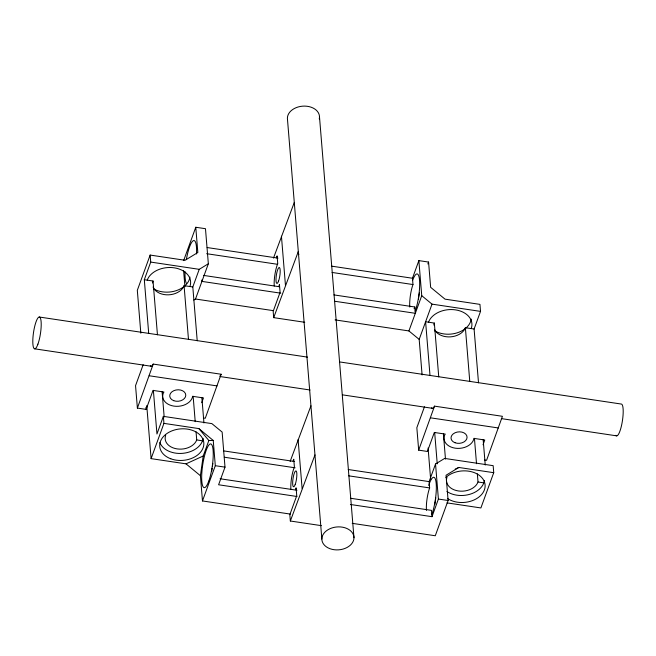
<?xml version="1.0" encoding="UTF-8"?>
<svg xmlns="http://www.w3.org/2000/svg" width="656" height="656" viewBox="0 0 656 656"><rect width="100%" height="100%" fill="white"/><g stroke="black" fill="none" stroke-linecap="round" stroke-linejoin="round"><path stroke-width="0.98" d="M290.469 514.107L202.474 500.946L200.408 475.698L203.196 456.01L208.846 440.496L198.858 428.598L163.934 423.374L163.36 416.363L211.863 423.612L222.138 432.074L225.008 467.146L218.596 484.768L297.053 496.502M278.956 285.983L279.44 284.442L280.087 292.33L273.175 311.329L273.691 317.643L304.728 322.285M295.618 489.36L296.102 487.81L296.75 495.706L289.829 514.706L290.346 521.012L321.391 525.653M201.736 402.694L203.467 397.938L192.552 396.306L192.298 397.716A15.072 10.767 -4.7 0 1 173.897 406.113A15.072 10.767 -4.7 0 1 163.196 393.362L163.943 392.034L153.028 390.402L146.116 409.393L137.383 408.089L153.225 364.088L221.129 374.24L205.279 418.241L203.344 417.954M483.037 444.752L484.759 440.004L473.845 438.372L473.591 439.774A15.072 10.767 -4.7 0 1 455.198 448.179A15.072 10.767 -4.7 0 1 444.497 435.42L445.244 434.092L434.321 432.46L427.409 451.459L418.676 450.147L434.526 406.146L502.422 416.306L486.58 460.299L484.636 460.012M193.856 300.038L195.513 299.021L208.346 263.769L205.476 228.706L195.775 227.255L197.841 252.503L185.066 260.284L150.15 255.069L137.317 290.321L140.827 333.166M148.715 333.502L144.312 279.71L150.724 262.08L150.15 255.069M143.164 364.728L135.546 385.646L137.383 408.089M183.639 260.604L195.775 227.255M197.21 340.751L192.807 286.959L199.227 269.329L208.346 263.769M163.36 416.363L156.948 433.993L153.373 390.345M200.408 475.698L186.025 463.849L151.101 458.634L163.934 423.374M273.478 258.087L294.29 202.45M276.406 257.767L277.103 255.865L277.75 263.761L277.234 264.95A15.072 3.288 -81.5 0 0 274.249 286.041M202.474 500.946L215.307 465.694L213.241 440.447L198.858 428.598M273.691 317.643L298.308 251.535A16.08 11.48 -4.7 0 0 298.865 254.487M290.132 461.463L310.944 405.818M293.068 461.135L293.757 459.241L294.405 467.129L293.896 468.318A15.072 3.288 -81.5 0 0 290.903 489.417M290.346 521.012L314.962 454.911M409.787 307.057A16.08 3.51 -81.5 0 1 412.977 284.548L412.46 278.242L418.872 260.612L428.573 262.064L430.639 287.312L445.022 299.152L479.946 304.376L480.52 311.387L474.099 329.017L478.511 382.817M427.876 263.966L428.573 262.064M422.095 374.92L419.184 339.398L408.909 330.936L421.742 295.676L418.872 260.612M419.184 339.398L432.017 304.138L421.742 295.676M424.457 406.786L416.839 427.712L418.676 450.147M426.449 510.425A16.08 3.51 -81.5 0 1 429.631 487.925L429.114 481.611L435.535 463.981L444.661 458.421L493.156 465.67L493.73 472.689L480.897 507.941L446.974 502.873M350.394 504.48L431.992 516.674L438.405 499.052L435.535 463.981M493.73 472.689L458.815 467.466L446.039 475.256L448.105 500.503L435.272 535.755L352.215 523.34M186.025 463.849L203.196 456.01M455.198 469.114L458.815 467.466M208.846 440.496L213.241 440.447M207.148 247.542L277.947 258.128M331.551 266.139L412.46 278.242M206.656 253.7L277.455 264.286M332.067 272.453L412.977 284.548M150.724 262.08L199.227 269.329M432.017 304.138L480.52 311.387M203.442 275.389L279.292 286.729M333.904 294.897L414.813 306.992L415.33 313.306L334.421 301.202M280.817 293.191L201.933 281.399L201.818 279.997M144.312 279.71L153.037 281.014L157.448 334.806M153.061 286.967A16.08 11.48 -4.7 0 0 168.608 294.831A16.08 11.48 -4.7 0 0 184.074 285.655L192.807 286.959M438.741 376.872L434.338 323.072L425.605 321.768L430.008 375.56M434.666 329.73A16.08 11.48 -4.7 0 0 450.426 336.864A16.08 11.48 -4.7 0 0 465.375 327.713L474.099 329.017M195.513 299.021L273.388 310.665M335.085 319.89L408.909 330.936M39.262 317.02L307.484 357.118M339.865 361.964L621.248 404.039A16.08 3.51 -81.5 0 1 622.224 421.98A16.08 3.51 -81.5 0 1 615.902 435.33M34.752 348.836L152.159 366.392M219.973 376.536L310.058 390M342.448 394.846L432.525 408.319M501.356 418.61L616.738 435.863M149.15 375.757L217.054 385.908M430.451 417.815L498.347 427.966M165.673 435.297A16.08 11.48 -4.7 0 0 177.087 448.901A16.08 11.48 -4.7 0 0 196.718 439.938L202.532 440.807M446.974 477.355A16.08 11.48 -4.7 0 0 458.388 490.959A16.08 11.48 -4.7 0 0 478.011 481.996L483.833 482.865M223.811 450.918L294.601 461.504M348.205 469.516L429.114 481.611M224.327 457.224L295.126 467.81M348.721 475.83L429.631 487.925M215.307 465.694L225.008 467.146M438.405 499.052L448.105 500.503M220.096 478.757L296.963 490.253M350.566 498.265L431.468 510.368L431.992 516.674M483.169 439.659L485.243 465.03M465.375 327.713L469.778 381.513M474.436 438.347L476.518 463.726M477.347 473.878L478.011 481.996M443.399 433.706L445.473 459.085M434.666 432.402L437.24 463.866M428.081 447.999L430.664 479.47M319.497 116.932L353.969 537.707A16.08 11.48 -4.7 0 1 329.927 548.687A16.08 11.48 -4.7 0 1 329.845 528.769A16.08 11.48 -4.7 0 1 353.969 537.707M321.858 539.068L287.394 118.293A16.08 11.48 -4.7 0 1 304.794 106.1A16.08 11.48 -4.7 0 1 319.267 118.941M281.44 236.217L285.458 285.303M298.095 439.586L302.121 488.679M201.868 397.593L203.95 422.972M183.606 270.592L184.926 286.746M184.074 285.655L188.485 339.447M193.143 396.29L195.217 421.669M196.054 431.82L196.718 439.938M162.098 391.648L164.18 417.027M146.755 405.588L151.101 458.634M145.944 407.36L146.116 409.393M189.945 277.045A22.107 15.785 -4.7 0 1 176.316 290.633A22.107 15.785 -4.7 0 1 153.84 289.025M186.353 259.62A22.107 4.83 -81.5 0 1 193.233 240.727A22.107 4.83 -81.5 0 1 196.497 253.987M186.542 283.564A22.107 4.83 -81.5 0 1 185.058 271.715M434.903 504.456A22.107 4.83 -81.5 0 1 435.24 501.602M435.363 500.651A22.107 4.83 -81.5 0 1 435.814 497.797M445.867 477.461A22.107 15.785 -4.7 0 1 477.494 474.149A22.107 15.785 -4.7 0 1 479.257 496.789A22.107 15.785 -4.7 0 1 447.507 498.527M147.215 280.145A22.107 15.785 -4.7 0 1 174.201 267.82A22.107 15.785 -4.7 0 1 189.896 286.524M152.561 283.007A16.08 11.48 -4.7 0 1 153.037 281.014M203.155 438.339A22.107 15.785 -4.7 0 1 182.999 453.304A22.107 15.785 -4.7 0 1 159.892 442.611M428.704 485.424A22.107 4.83 -81.5 0 1 436.125 482.849A22.107 4.83 -81.5 0 1 431.82 514.575M433.854 325.073A16.08 11.48 -4.7 0 1 434.338 323.072M428.516 322.203A22.107 15.785 -4.7 0 1 455.502 309.878A22.107 15.785 -4.7 0 1 471.197 328.582M484.456 480.397A22.107 15.785 -4.7 0 1 469.926 494.263A22.107 15.785 -4.7 0 1 446.933 491.516M414.813 306.992A16.08 3.51 -81.5 0 1 414.084 308.779M412.632 280.342A22.107 4.83 -81.5 0 1 419.537 280.26A22.107 4.83 -81.5 0 1 415.158 311.198M418.454 299.185A22.107 4.83 -81.5 0 1 419.496 292.535M211.806 471.098A22.107 4.83 -81.5 0 1 212.142 468.245M212.405 466.35A22.107 4.83 -81.5 0 1 212.88 463.489M471.238 319.103A22.107 15.785 -4.7 0 1 457.166 332.838A22.107 15.785 -4.7 0 1 434.411 330.665M221.129 374.24A16.08 3.51 -81.5 0 1 220.047 375.847M153.225 364.088A16.08 3.51 -81.5 0 1 150.306 365.712M434.526 406.146A16.08 3.51 -81.5 0 1 431.599 407.77M170.79 458.79A22.107 15.785 -4.7 0 0 203.844 443.694A22.107 15.785 -4.7 0 0 170.675 431.402A22.107 15.785 -4.7 0 0 170.79 458.79M208.723 481.217A22.107 4.83 -81.5 0 0 211.716 444.637A22.107 4.83 -81.5 0 0 201.933 471.508A22.107 4.83 -81.5 0 0 208.723 481.217M37.925 344.146A16.08 3.51 -81.5 0 0 40.098 317.545A16.08 3.51 -81.5 0 0 32.989 337.086A16.08 3.51 -81.5 0 0 37.925 344.146M295.216 484.448A8.036 1.755 -81.5 0 0 296.299 471.147A8.036 1.755 -81.5 0 0 292.748 480.922A8.036 1.755 -81.5 0 0 295.216 484.448M278.554 281.08A8.036 1.755 -81.5 0 0 279.645 267.779A8.036 1.755 -81.5 0 0 276.086 277.545A8.036 1.755 -81.5 0 0 278.554 281.08M173.758 400.685A8.036 5.74 -4.7 0 0 185.779 395.199A8.036 5.74 -4.7 0 0 173.717 390.73A8.036 5.74 -4.7 0 0 173.758 400.685M455.051 442.751A8.036 5.74 -4.7 0 0 467.072 437.257A8.036 5.74 -4.7 0 0 455.01 432.788A8.036 5.74 -4.7 0 0 455.051 442.751"/></g></svg>
